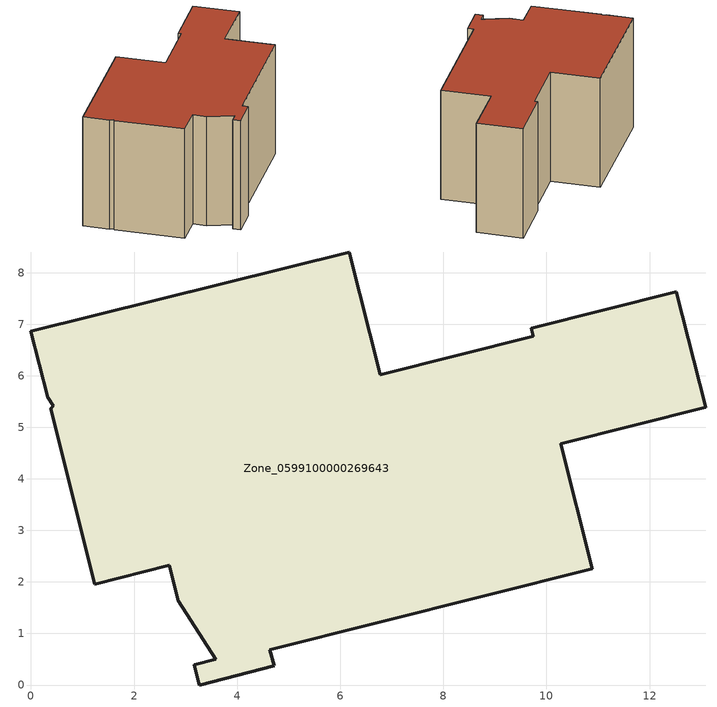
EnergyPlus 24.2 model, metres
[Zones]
Zone_0599100000269643
 floor ground (C_G): 6.78,6.02 9.75,6.77 9.71,6.92 12.52,7.63 13.09,5.39 10.28,4.68 10.89,2.26 4.64,0.68 4.72,0.37 3.27,0 3.17,0.39 3.59,0.5 2.86,1.63 2.69,2.32 1.24,1.96 0.38,5.36 0.43,5.42 0.32,5.58 0,6.86 6.18,8.4 z0
 wall outside (C_F): 13.09,5.39 12.52,7.63 9.71,6.92 9.75,6.77 6.78,6.02 6.18,8.4 0,6.86 0.32,5.58 0.43,5.42 0.38,5.36 1.24,1.96 2.69,2.32 2.86,1.63 3.59,0.5 3.17,0.39 3.27,0 4.72,0.37 4.64,0.68 10.89,2.26 10.28,4.68 13.09,5.39 z0:5.93
 roof outside (C_R): 3.59,0.5 3.17,0.39 3.27,0 4.72,0.37 4.64,0.68 10.89,2.26 10.28,4.68 13.09,5.39 12.52,7.63 9.71,6.92 9.75,6.77 6.78,6.02 6.18,8.4 0,6.86 0.32,5.58 0.43,5.42 0.38,5.36 1.24,1.96 2.69,2.32 2.86,1.63 z5.93
[BUILDING]
Pand.0599100000269643: North Axis=0; Terrain=City; Loads Convergence Tolerance Value=0.04; Temperature Convergence Tolerance Value=0.4; Solar Distribution=FullExterior; Maximum Number of Warmup Days=25; Minimum Number of Warmup Days=1
[Site:Location]
Rotterdam.The.Hague.AP_ZH_NLD Design_Conditions: Latitude=51.96; Longitude=4.45; Time Zone=1; Elevation=-4.5
[SITE:GROUNDTEMPERATURE:BUILDINGSURFACE]
18, 18, 18, 18, 18, 18, 18, 18, 18, 18, 18, 18
[MATERIAL] Thermal Absorptance=0.9; Solar Absorptance=0.7; Visible Absorptance=0.7
Name | Roughness | Thickness | Conductivity | Density | Specific Heat
G.TI.1965-1974 | MediumSmooth | 0.15 | 0.882353 | 540 | 1210
F.TI.1965-1974 | Rough | 0.3 | 0.697674 | 1920 | 840
R.TI.1965-1974 | MediumRough | 0.2 | 0.232558 | 1500 | 1000
[CONSTRUCTION]
C_G: G.TI.1965-1974
C_F: F.TI.1965-1974
C_R: R.TI.1965-1974
[ZONE]
Zone_0599100000269643: Type=1; Multiplier=1; Ceiling Height=Autocalculate; Volume=Autocalculate; Floor Area=autocalculate; Part of Total Floor Area=Yes
[ZONEINFILTRATION:DESIGNFLOWRATE]
Infil_Zone_0599100000269643: Zone or ZoneList or Space or SpaceList=Zone_0599100000269643; Schedule=AlwaysOn; Design Flow Rate Calculation Method=Flow/Area; Flow Rate per Floor Area=0.003; Constant Term Coefficient=1; Temperature Term Coefficient=0; Velocity Term Coefficient=0; Velocity Squared Term Coefficient=0
[HVACTEMPLATE:ZONE:IDEALLOADSAIRSYSTEM]
Zone_0599100000269643: Maximum Heating Supply Air Temperature=50; Minimum Cooling Supply Air Temperature=13; Maximum Heating Supply Air Humidity Ratio=0.0156; Minimum Cooling Supply Air Humidity Ratio=0.0077; Heating Limit=NoLimit; Cooling Limit=NoLimit; Dehumidification Control Type=ConstantSensibleHeatRatio; Cooling Sensible Heat Ratio=0.7; Dehumidification Setpoint=60; Humidification Control Type=None; Humidification Setpoint=30; Outdoor Air Method=None; Outdoor Air Flow Rate per Person=0.00944; Outdoor Air Flow Rate per Zone Floor Area=0; Outdoor Air Flow Rate per Zone=0; Demand Controlled Ventilation Type=None; Outdoor Air Economizer Type=NoEconomizer; Heat Recovery Type=None; Sensible Heat Recovery Effectiveness=0.7; Latent Heat Recovery Effectiveness=0.65
[ZONECONTROL:THERMOSTAT]
ThermostatControl_Zone_0599100000269643: Zone or ZoneList=Zone_0599100000269643; Control Type Schedule=DualSetpointControlType; Control 1=Thermostat_Zone_0599100000269643; Temperature Difference Between Cutout And Setpoint=0
[THERMOSTATSETPOINT:DUALSETPOINT]
Thermostat_Zone_0599100000269643: Heating Setpoint Temperature Schedule=HeatingSetpoint_Zone_0599100000269643; Cooling Setpoint Temperature Schedule=CoolingSetpoint_Zone_0599100000269643
[SCHEDULE:COMPACT]
HeatingSetpoint_Zone_0599100000269643: Through: 12/31, For: AllDays, Until: 24:00, 21
CoolingSetpoint_Zone_0599100000269643: Through: 12/31, For: AllDays, Until: 24:00, 24
DualSetpointControlType: Through: 12/31, For: AllDays, Until: 24:00, 4
AlwaysOn: Through: 12/31, For: AllDays, Until: 24:00, 1
